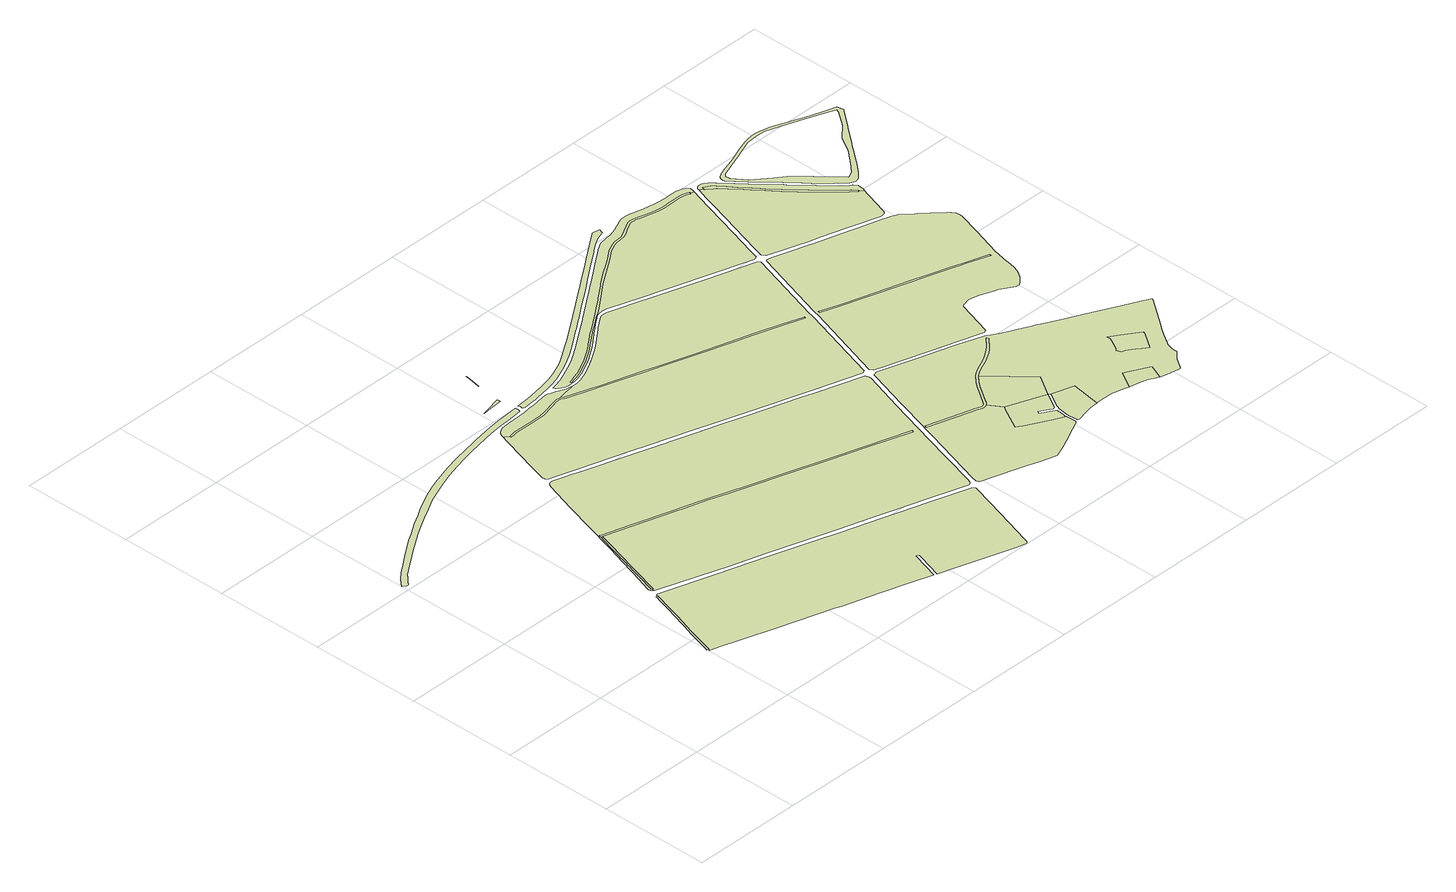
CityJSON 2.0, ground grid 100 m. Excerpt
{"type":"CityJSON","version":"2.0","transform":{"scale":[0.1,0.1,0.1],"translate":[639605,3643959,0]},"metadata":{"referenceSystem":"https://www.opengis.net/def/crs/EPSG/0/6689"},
"CityObjects":{
"landuse1":{"type":"LandUse","attributes":{"class":"204","LandUseDetailAttribute.orgLandUse":"204","LandUseDetailAttribute.areaInSquareMeter":122.32,"LandUseDetailAttribute.urbanPlanType":"21","LandUseDetailAttribute.prefecture":"43","LandUseDetailAttribute.city":"43206","LandUseDetailAttribute.note":"都道府県","LandUseDetailAttribute.surveyYear":2022},"geometry":[{"type":"MultiSurface","lod":"1","boundaries":[[[0,1,2,3,4,5,6,7,8,9,10,11,12,13,14,15,16,17,18,19,20,21,22,23,24,25,26,27,28,29]]]}]},
"landuse2":{"type":"LandUse","attributes":{"class":"205","LandUseDetailAttribute.orgLandUse":"205","LandUseDetailAttribute.areaInSquareMeter":104.66,"LandUseDetailAttribute.urbanPlanType":"21","LandUseDetailAttribute.prefecture":"43","LandUseDetailAttribute.city":"43206","LandUseDetailAttribute.note":"都道府県","LandUseDetailAttribute.surveyYear":2022},"geometry":[{"type":"MultiSurface","lod":"1","boundaries":[[[30,31,32,33,34,35,36,37,38,39,40,41,42,43,44,45,46,47,48,49,50,51,52,53,54,55,56,57,58,59,60,61,62,63,64,65,66,67,68,69]]]}]},
"landuse3":{"type":"LandUse","attributes":{"class":"205","LandUseDetailAttribute.orgLandUse":"205","LandUseDetailAttribute.areaInSquareMeter":1281.25,"LandUseDetailAttribute.urbanPlanType":"21","LandUseDetailAttribute.prefecture":"43","LandUseDetailAttribute.city":"43206","LandUseDetailAttribute.note":"都道府県","LandUseDetailAttribute.surveyYear":2022},"geometry":[{"type":"MultiSurface","lod":"1","boundaries":[[[70,71,72,73,74,75,76,77,78,79,80,81,82,83,84,85,86,87,88,89,90,91,92,93,94,95,96,97,98,99,100,101,102,103,104,105,106,107,108,109,110,111,112,113,114,115,116,117,118,119,120,121,122,123,124,125,126,127,128,129,130,131,132,133,134,135,136,137]]]}]},
"landuse4":{"type":"LandUse","attributes":{"class":"201","LandUseDetailAttribute.orgLandUse":"201","LandUseDetailAttribute.areaInSquareMeter":22704.56,"LandUseDetailAttribute.urbanPlanType":"21","LandUseDetailAttribute.prefecture":"43","LandUseDetailAttribute.city":"43206","LandUseDetailAttribute.note":"都道府県","LandUseDetailAttribute.surveyYear":2022},"geometry":[{"type":"MultiSurface","lod":"1","boundaries":[[[138,139,140,141,142,143,144,145,146,147,148,149,150,151,152,153,154,155,6,5,4,3,2,1,0,29,28,156,157,158,159,160,161,162,163,164,165,166,167,168,169,170,171,172,173,174,175,176,177,178,179,180,181,182,183]]]}]},
"landuse5":{"type":"LandUse","attributes":{"class":"204","LandUseDetailAttribute.orgLandUse":"204","LandUseDetailAttribute.areaInSquareMeter":567.97,"LandUseDetailAttribute.urbanPlanType":"21","LandUseDetailAttribute.prefecture":"43","LandUseDetailAttribute.city":"43206","LandUseDetailAttribute.note":"都道府県","LandUseDetailAttribute.surveyYear":2022},"geometry":[{"type":"MultiSurface","lod":"1","boundaries":[[[184,51,50,49,48,47,46,45,44,43,42,41,40,39,38,37,36,35,34,33,32,31,30,69,185,186,187,188,189,190,191,192,193,194,195,196,197,198,199,200,201,202,203,204,205,206,207,208,209,210,211,212,213,214,215]]]}]},
"landuse6":{"type":"LandUse","attributes":{"class":"205","LandUseDetailAttribute.orgLandUse":"205","LandUseDetailAttribute.areaInSquareMeter":29.81,"LandUseDetailAttribute.urbanPlanType":"21","LandUseDetailAttribute.prefecture":"43","LandUseDetailAttribute.city":"43206","LandUseDetailAttribute.note":"都道府県","LandUseDetailAttribute.surveyYear":2022},"geometry":[{"type":"MultiSurface","lod":"1","boundaries":[[[216,217,218,219,220,221,222]]]}]},
"landuse7":{"type":"LandUse","attributes":{"class":"201","LandUseDetailAttribute.orgLandUse":"201","LandUseDetailAttribute.areaInSquareMeter":43829.2,"LandUseDetailAttribute.urbanPlanType":"21","LandUseDetailAttribute.prefecture":"43","LandUseDetailAttribute.city":"43206","LandUseDetailAttribute.note":"都道府県","LandUseDetailAttribute.surveyYear":2022},"geometry":[{"type":"MultiSurface","lod":"1","boundaries":[[[223,224,225,226,227,228,229,230,231,232,233,234,235,236,237,238,239,240,241,242,243,244,245,246,247,248,249,250,52,51,184,215,214,213,212,211,210,209,208,207,206,205,204,203,202,201,200,199,198,197,196,195,194,193,192,191,190,189,188,187,186,185,69,68,251,252,253,254,255,256,257,258,259,260,261,262,263,264,265,266,267,268,269,270,271,272,273]]]}]},
"landuse8":{"type":"LandUse","attributes":{"class":"205","LandUseDetailAttribute.orgLandUse":"205","LandUseDetailAttribute.areaInSquareMeter":750.7,"LandUseDetailAttribute.urbanPlanType":"21","LandUseDetailAttribute.prefecture":"43","LandUseDetailAttribute.city":"43206","LandUseDetailAttribute.note":"都道府県","LandUseDetailAttribute.surveyYear":2022},"geometry":[{"type":"MultiSurface","lod":"1","boundaries":[[[274,275,276,277,278,279,280,281,282,283,284,285,286,287,288,289,290,291,292,293,294,295,296,297,298,299,300,301,302,303,304,305,306,307,308,309,310,311,312,313,314,315,316,317,318,319]]]}]},
"landuse9":{"type":"LandUse","attributes":{"class":"215","LandUseDetailAttribute.orgLandUse":"215","LandUseDetailAttribute.areaInSquareMeter":2.62,"LandUseDetailAttribute.urbanPlanType":"21","LandUseDetailAttribute.prefecture":"43","LandUseDetailAttribute.city":"43206","LandUseDetailAttribute.note":"都道府県","LandUseDetailAttribute.surveyYear":2022},"geometry":[{"type":"MultiSurface","lod":"1","boundaries":[[[320,321,322,323,324,325]]]}]},
"landuse10":{"type":"LandUse","attributes":{"class":"201","LandUseDetailAttribute.orgLandUse":"201","LandUseDetailAttribute.areaInSquareMeter":35586.01,"LandUseDetailAttribute.urbanPlanType":"21","LandUseDetailAttribute.prefecture":"43","LandUseDetailAttribute.city":"43206","LandUseDetailAttribute.note":"都道府県","LandUseDetailAttribute.surveyYear":2022},"geometry":[{"type":"MultiSurface","lod":"1","boundaries":[[[326,327,328,329,330,331,332,333,334,335,336,337,338,339,340,341,342,343,344,345,346,347,348,349,350,351,352,353,354,319,318,317,316,315,314,313,355,356,357,358,359,360,361,362,363,364,365,366,367,368,369,370,371,372,373,374,375,376,377,378,379,380,381,382,383,384,385,386,387,388,389,390,391,392,393,394,395,301,300,299,298,396,397,398,399,400,401,402,403,404,405,406,407,408,409,410,411,412,413,414,415,416,417,418,419,420,421,422,423,424,425]]]}]},
"landuse11":{"type":"LandUse","attributes":{"class":"204","LandUseDetailAttribute.orgLandUse":"204","LandUseDetailAttribute.areaInSquareMeter":516.58,"LandUseDetailAttribute.urbanPlanType":"21","LandUseDetailAttribute.prefecture":"43","LandUseDetailAttribute.city":"43206","LandUseDetailAttribute.note":"都道府県","LandUseDetailAttribute.surveyYear":2022},"geometry":[{"type":"MultiSurface","lod":"1","boundaries":[[[313,312,311,310,309,308,307,306,305,304,303,302,301,395,394,393,392,391,390,389,388,387,386,385,384,383,382,381,380,379,378,377,376,375,374,373,372,371,370,369,368,367,366,365,364,363,362,361,360,359,358,357,356,355]]]}]},
"landuse12":{"type":"LandUse","attributes":{"class":"205","LandUseDetailAttribute.orgLandUse":"205","LandUseDetailAttribute.areaInSquareMeter":1109.44,"LandUseDetailAttribute.urbanPlanType":"21","LandUseDetailAttribute.prefecture":"43","LandUseDetailAttribute.city":"43206","LandUseDetailAttribute.note":"都道府県","LandUseDetailAttribute.surveyYear":2022},"geometry":[{"type":"MultiSurface","lod":"1","boundaries":[[[426,427,428,429,430,431,432,433,434,435,436,437,438,439,440,441,442,443,444,445,446,447,448,449,450,451,452,453,454,455,456,457,458,459,460,461,462,463,464,465,466,467,468,469,470,471,472,473,474,475,476,477,478,479,480,481,482,483,484,485,486,487,488,489,490,491,492,493,494,495]]]}]},
"landuse13":{"type":"LandUse","attributes":{"class":"205","LandUseDetailAttribute.orgLandUse":"205","LandUseDetailAttribute.areaInSquareMeter":1036.37,"LandUseDetailAttribute.urbanPlanType":"21","LandUseDetailAttribute.prefecture":"43","LandUseDetailAttribute.city":"43206","LandUseDetailAttribute.note":"都道府県","LandUseDetailAttribute.surveyYear":2022},"geometry":[{"type":"MultiSurface","lod":"1","boundaries":[[[496,497,498,499,500,501,502,503,504,505,506,507,508,509,510,511,512,513,514,515,516,517,518,519,520,521,522,523]]]}]},
"landuse14":{"type":"LandUse","attributes":{"class":"205","LandUseDetailAttribute.orgLandUse":"205","LandUseDetailAttribute.areaInSquareMeter":2280.7,"LandUseDetailAttribute.urbanPlanType":"21","LandUseDetailAttribute.prefecture":"43","LandUseDetailAttribute.city":"43206","LandUseDetailAttribute.note":"都道府県","LandUseDetailAttribute.surveyYear":2022},"geometry":[{"type":"MultiSurface","lod":"1","boundaries":[[[524,525,526,527,528,529,530,531,532,533,534,535,536,537,538,539,540,541,542,543,544,545,546,547,548,549,550,551,552,553,554,555,556,557,558,559,560,561,562,563,564,565,566,567,568,569,570,571,572,573,574,575,576,577,578,579,580,581,582,583,584,585,586,587,588,589,590,591,592,593,594,595,596,597,598,599,600,601,602,603,604,605,606,607,608,609,610,611,612,613,614,615,616,617,618,619,620,621,622,623,624,625,626,627,628,629,630,631,632,633,634,635,636,637,638,639,640,641,642,643,644,645,646,647,648,649,650,651,652,653,654,655,656,657,658,659,660,661,662,663,664,665,666,667,668,669,670,671,672,673,674,675,676,677,678,679,680]]]}]},
"landuse15":{"type":"LandUse","attributes":{"class":"204","LandUseDetailAttribute.orgLandUse":"204","LandUseDetailAttribute.areaInSquareMeter":283.17,"LandUseDetailAttribute.urbanPlanType":"21","LandUseDetailAttribute.prefecture":"43","LandUseDetailAttribute.city":"43206","LandUseDetailAttribute.note":"都道府県","LandUseDetailAttribute.surveyYear":2022},"geometry":[{"type":"MultiSurface","lod":"1","boundaries":[[[681,682,683,684,685,686,687,688,689,690,691,692,693,694,695,696,697,698,699,700,701,702,703,704,705,706,707,708,709,710,711,712,713,714,715,716,717,718,719,720,721,722,723,724,725,726,727,728,729,730]]]}]},
"landuse16":{"type":"LandUse","attributes":{"class":"204","LandUseDetailAttribute.orgLandUse":"204","LandUseDetailAttribute.areaInSquareMeter":540.44,"LandUseDetailAttribute.urbanPlanType":"21","LandUseDetailAttribute.prefecture":"43","LandUseDetailAttribute.city":"43206","LandUseDetailAttribute.note":"都道府県","LandUseDetailAttribute.surveyYear":2022},"geometry":[{"type":"MultiSurface","lod":"1","boundaries":[[[653,652,651,650,649,648,647,646,645,644,643,642,641,640,639,638,637,636,635,634,633,632,631,630,629,628,627,626,625,624,623,622,621,620,619,618,617,616,615,614,613,612,611,610,609,608,607,606,605,604,603,602,601,600,599,598,597,596,595,594,593,731,732,733,734,735,736,737,738,739,740,741,742,743,744,745,746,747,748,749,750,751,752,753,754,755,756,757,758,759,760,761,762,763,764,765,766,767,768,667,666,665,664,663,662,661,660,659,658,657,656,655,654]]]}]},
"landuse17":{"type":"LandUse","attributes":{"class":"202","LandUseDetailAttribute.orgLandUse":"202","LandUseDetailAttribute.areaInSquareMeter":1600.97,"LandUseDetailAttribute.urbanPlanType":"21","LandUseDetailAttribute.prefecture":"43","LandUseDetailAttribute.city":"43206","LandUseDetailAttribute.note":"都道府県","LandUseDetailAttribute.surveyYear":2022},"geometry":[{"type":"MultiSurface","lod":"1","boundaries":[[[685,684,683,682,681,730,729,496,523,769]]]}]},
"landuse18":{"type":"LandUse","attributes":{"class":"211","LandUseDetailAttribute.orgLandUse":"211","LandUseDetailAttribute.areaInSquareMeter":836.54,"LandUseDetailAttribute.urbanPlanType":"21","LandUseDetailAttribute.prefecture":"43","LandUseDetailAttribute.city":"43206","LandUseDetailAttribute.note":"都道府県","LandUseDetailAttribute.surveyYear":2022},"geometry":[{"type":"MultiSurface","lod":"1","boundaries":[[[770,771,772,773,774,775,776,777,778,779,780,781,782,783,784,785,786,787,788,789,790,791,792,793,794]]]}]},
"landuse19":{"type":"LandUse","attributes":{"class":"201","LandUseDetailAttribute.orgLandUse":"201","LandUseDetailAttribute.areaInSquareMeter":9371.08,"LandUseDetailAttribute.urbanPlanType":"21","LandUseDetailAttribute.prefecture":"43","LandUseDetailAttribute.city":"43206","LandUseDetailAttribute.note":"都道府県","LandUseDetailAttribute.surveyYear":2022},"geometry":[{"type":"MultiSurface","lod":"1","boundaries":[[[759,758,757,756,755,754,753,752,751,750,749,748,747,746,745,744,743,742,741,740,739,738,737,736,735,734,733,732,731,593,592,795,796,797,798,799,800,801,802,803,804,805,806,807,808,809,810,811,668,667,768,767,766,765,764,763,762,761,760]]]}]},
"landuse20":{"type":"LandUse","attributes":{"class":"201","LandUseDetailAttribute.orgLandUse":"201","LandUseDetailAttribute.areaInSquareMeter":22958.01,"LandUseDetailAttribute.urbanPlanType":"21","LandUseDetailAttribute.prefecture":"43","LandUseDetailAttribute.city":"43206","LandUseDetailAttribute.note":"都道府県","LandUseDetailAttribute.surveyYear":2022},"geometry":[{"type":"MultiSurface","lod":"1","boundaries":[[[812,813,814,815,816,817,818,819,820,821,822,823,824,825,826,827,828,829,830,831,832,833,834,835,836,837,838,839,840,841,842,843,844,845,846,847,848,849,850,851,852,853,854,501,500,499,498,497,496,729,728,727,726,725,724,723,722,721,720,719,718,717,716,715,714,713,712,711,710,709,708,707,706,705,704,703,702,701,700,699,698,697,696,695,694,693,692,691,690,689,688,687,686,685,769,523,776,775,774,855,856,857,858,859,860,861,862,863,864,865,866,867,868,869,870,871,872,873,874,875,876,877,878,879,880,881,882,883,884,885,886,887,888,889,890,891,892,893,894,895,896,897,898,899,900,901,902,903,904,905,906,907,908,909,910,911,912,913,914,915,916],[917,918,919,920,921,922,923,924,925,926,927,928,929,930,931,932,933,934,935,936,937,938,939,940,941,942,943,944,945,946,947,948,949,950,951,952,953,954,955]]]}]},
"landuse21":{"type":"LandUse","attributes":{"class":"211","LandUseDetailAttribute.orgLandUse":"211","LandUseDetailAttribute.areaInSquareMeter":399.21,"LandUseDetailAttribute.urbanPlanType":"21","LandUseDetailAttribute.prefecture":"43","LandUseDetailAttribute.city":"43206","LandUseDetailAttribute.note":"都道府県","LandUseDetailAttribute.surveyYear":2022},"geometry":[{"type":"MultiSurface","lod":"1","boundaries":[[[862,861,956,957,958,959,960,961,962,864,863]]]}]},
"landuse22":{"type":"LandUse","attributes":{"class":"201","LandUseDetailAttribute.orgLandUse":"201","LandUseDetailAttribute.areaInSquareMeter":22665.23,"LandUseDetailAttribute.urbanPlanType":"21","LandUseDetailAttribute.prefecture":"43","LandUseDetailAttribute.city":"43206","LandUseDetailAttribute.note":"都道府県","LandUseDetailAttribute.surveyYear":2022},"geometry":[{"type":"MultiSurface","lod":"1","boundaries":[[[963,964,965,966,967,968,969,970,971,972,973,974,975,976,977,978,979,980,981,982,983,984,985,986,987,988,989,990,991,992,993,994,995,996,997,998,999,1000,1001,1002,1003,1004,1005,1006,1007,1008,1009,1010,1011,1012,1013,1014,1015,1016,1017,1018,1019,1020,1021,1022,1023,1024,1025,1026,1027,1028,1029,1030,1031,1032,1033,1034],[1035,1036,1037,1038,1039,1040,1041,1042,1043,1044,1045,1046,1047,1048,1049,1050,1051]]]}]},
"landuse23":{"type":"LandUse","attributes":{"class":"204","LandUseDetailAttribute.orgLandUse":"204","LandUseDetailAttribute.areaInSquareMeter":210.98,"LandUseDetailAttribute.urbanPlanType":"21","LandUseDetailAttribute.prefecture":"43","LandUseDetailAttribute.city":"43206","LandUseDetailAttribute.note":"都道府県","LandUseDetailAttribute.surveyYear":2022},"geometry":[{"type":"MultiSurface","lod":"1","boundaries":[[[1048,1047,1046,1045,1044,1043,1042,1041,1040,1039,1038,1037,1036,1035,1051,1050,1049]]]}]},
"landuse24":{"type":"LandUse","attributes":{"class":"214","LandUseDetailAttribute.orgLandUse":"214","LandUseDetailAttribute.areaInSquareMeter":517.46,"LandUseDetailAttribute.urbanPlanType":"21","LandUseDetailAttribute.prefecture":"43","LandUseDetailAttribute.city":"43206","LandUseDetailAttribute.note":"都道府県","LandUseDetailAttribute.surveyYear":2022},"geometry":[{"type":"MultiSurface","lod":"1","boundaries":[[[940,939,938,937,936,935,934,933,932,931,930,929,928,927,926,925,924,923,922,921,920,919,918,917,955,954,953,952,951,950,949,948,947,946,945,944,943,942,941]]]}]},
"landuse25":{"type":"LandUse","attributes":{"class":"201","LandUseDetailAttribute.orgLandUse":"201","LandUseDetailAttribute.areaInSquareMeter":7082.16,"LandUseDetailAttribute.urbanPlanType":"21","LandUseDetailAttribute.prefecture":"43","LandUseDetailAttribute.city":"43206","LandUseDetailAttribute.note":"都道府県","LandUseDetailAttribute.surveyYear":2022},"geometry":[{"type":"MultiSurface","lod":"1","boundaries":[[[1052,1053,1054,1055,1056,1057,1058,1059,1060,1061,1062,1063,1064,1065,1066,1067,1068,1069,1070,1071,1072,1073,1074,1075,1076,1077,1078,1079,1080,1081,1082,1083,1084,1085,1086,1087,1088,1089,1090,1091,1092,1093,1094,1095,1096,1097,1098]]]}]},
"landuse26":{"type":"LandUse","attributes":{"class":"204","LandUseDetailAttribute.orgLandUse":"204","LandUseDetailAttribute.areaInSquareMeter":297.18,"LandUseDetailAttribute.urbanPlanType":"21","LandUseDetailAttribute.prefecture":"43","LandUseDetailAttribute.city":"43206","LandUseDetailAttribute.note":"都道府県","LandUseDetailAttribute.surveyYear":2022},"geometry":[{"type":"MultiSurface","lod":"1","boundaries":[[[1099,1100,1101,1102,1103,1104,1105,1106,1107,1108,1109,1110,1111,1112,1113,1114,1115,1116,1117,1118,1119,1120,1121,1122,1068,1067,1066,1065,1064,1063,1062,1061,1060,1059,1058,1057,1056,1055,1054,1053,1052,1098,1097,1096]]]}]},
"landuse27":{"type":"LandUse","attributes":{"class":"205","LandUseDetailAttribute.orgLandUse":"205","LandUseDetailAttribute.areaInSquareMeter":683.11,"LandUseDetailAttribute.urbanPlanType":"21","LandUseDetailAttribute.prefecture":"43","LandUseDetailAttribute.city":"43206","LandUseDetailAttribute.note":"都道府県","LandUseDetailAttribute.surveyYear":2022},"geometry":[{"type":"MultiSurface","lod":"1","boundaries":[[[1123,1124,1125,1126,1127,1128,1129,1130,1131,1132,1133,1134,1135,1069,1068,1122,1121,1120,1119,1118,1117,1116,1115,1114,1113,1112,1111,1110,1109,1108,1107,1106,1105,1104,1103,1102,1101,1100,1099,1096,1095,1094,1136,1137,1138,1139,1140,1141,1142,1143,1144,1145,1146,1147,1148,1149,1150,1151,1152,1153,1154,1155,1156,1157,1158]]]}]},
"landuse28":{"type":"LandUse","attributes":{"class":"205","LandUseDetailAttribute.orgLandUse":"205","LandUseDetailAttribute.areaInSquareMeter":1433.8,"LandUseDetailAttribute.urbanPlanType":"21","LandUseDetailAttribute.prefecture":"43","LandUseDetailAttribute.city":"43206","LandUseDetailAttribute.note":"都道府県","LandUseDetailAttribute.surveyYear":2022},"geometry":[{"type":"MultiSurface","lod":"1","boundaries":[[[1159,1160,1161,1162,1163,1164,1165,1166,1167,1168,1169,1170,1171,1172,1173,1174,1175,1176,1177,1178,1179,1180,1181,1182,1183,1184,1185,1186,1187,1188,1189,1190,1191,1192,1193,1194,1195,1196,1197,1198,1199,1200,1201,1202,1203,1204,1205,1206,1207,1208,1209,1210,1211,1212,1213,1214,1215,1216,1217,1218,1219,1220,1221],[1222,1223,1224,1225,1226,1227,1228,1229,1230,1231,1232,1233,1234,1235,1236,1237,1238,1239,1240,1241,1242,1243,1244,1245,1246,1247]]]}]}
},
"vertices":[
[1049,932,0],[1095,1085,0],[1163,1295,0],[1215,1467,0],[1229,1516,0],[1245,1568,0],[1248,1577,0],[1232,1579,0],[1230,1574,0],[1224,1553,0],[1218,1534,0],[1212,1512,0],[1207,1497,0],[1200,1472,0],[1199,1468,0],[1195,1456,0],[1178,1399,0],[1152,1314,0],[1148,1300,0],[1080,1089,0],[1078,1084,0],[1056,1010,0],[1040,956,0],[1036,941,0],[1024,903,0],[1018,882,0],[1009,853,0],[1005,837,0],[1020,833,0],[1030,869,0],
[1273,1667,0],[1274,1672,0],[1275,1675,0],[1290,1726,0],[1311,1795,0],[1322,1832,0],[1326,1844,0],[1333,1868,0],[1354,1939,0],[1370,1992,0],[1372,1998,0],[1389,2056,0],[1403,2101,0],[1407,2117,0],[1410,2127,0],[1435,2207,0],[1457,2278,0],[1461,2292,0],[1464,2300,0],[1482,2359,0],[1494,2400,0],[1502,2425,0],[1493,2427,0],[1484,2397,0],[1454,2303,0],[1443,2267,0],[1402,2137,0],[1388,2093,0],[1373,2047,0],[1362,2011,0],[1359,2000,0],[1327,1899,0],[1313,1854,0],[1305,1831,0],[1260,1689,0],[1260,1679,0],[1263,1663,0],[1270,1653,0],[1275,1649,0],[1280,1665,0],
[54,3047,0],[86,3082,0],[113,3110,0],[124,3121,0],[142,3140,0],[189,3175,0],[235,3209,0],[292,3249,0],[385,3315,0],[479,3379,0],[574,3438,0],[663,3491,0],[755,3544,0],[858,3601,0],[965,3656,0],[1062,3699,0],[1158,3736,0],[1258,3771,0],[1335,3794,0],[1415,3818,0],[1514,3842,0],[1621,3866,0],[1717,3886,0],[1807,3901,0],[1824,3904,0],[1889,3914,0],[1965,3923,0],[2038,3930,0],[2097,3935,0],[2099,3935,0],[2152,3940,0],[2239,3951,0],[2246,3959,0],[2249,3964,0],[2249,3972,0],[2248,3975,0],[2247,3987,0],[2246,4003,0],[2132,3993,0],[2038,3984,0],[1948,3975,0],[1878,3963,0],[1750,3942,0],[1708,3934,0],[1609,3913,0],[1475,3886,0],[1345,3854,0],[1179,3803,0],[1093,3772,0],[1007,3737,0],[876,3675,0],[815,3640,0],[748,3601,0],[648,3544,0],[536,3474,0],[467,3431,0],[383,3373,0],[296,3312,0],[192,3238,0],[134,3196,0],[65,3138,0],[33,3102,0],[7,3071,0],[23,3058,0],[29,3053,0],[31,3051,0],[37,3047,0],[46,3047,0],
[3898,762,0],[3898,771,0],[3894,781,0],[3887,788,0],[3879,792,0],[3856,800,0],[3530,901,0],[3276,980,0],[3150,1018,0],[2775,1132,0],[2613,1183,0],[2200,1309,0],[1879,1405,0],[1773,1437,0],[1279,1593,0],[1266,1595,0],[1252,1594,0],[1251,1594,0],[1012,816,0],[1021,813,0],[1103,790,0],[1269,739,0],[1571,645,0],[1898,543,0],[2056,494,0],[2105,478,0],[2427,379,0],[2686,300,0],[2874,242,0],[2909,352,0],[2957,505,0],[2986,496,0],[2974,458,0],[2938,342,0],[2902,229,0],[3073,179,0],[3247,123,0],[3570,24,0],[3636,7,0],[3646,7,0],[3656,10,0],[3665,17,0],[3671,25,0],[3681,60,0],[3750,283,0],[3838,559,0],
[1505,2424,0],[1288,1663,0],[1317,1759,0],[1340,1834,0],[1384,1983,0],[1423,2112,0],[1479,2295,0],[1513,2405,0],[1766,2329,0],[2131,2219,0],[2199,2198,0],[2394,2140,0],[2568,2084,0],[2665,2052,0],[3121,1910,0],[3350,1837,0],[3387,1825,0],[3716,1724,0],[4097,1606,0],[4101,1622,0],[3722,1739,0],[3392,1841,0],[3327,1861,0],[3126,1926,0],[2670,2068,0],[2652,2074,0],[2575,2098,0],[2399,2155,0],[2191,2218,0],[2135,2234,0],[1763,2346,0],[1515,2421,0],
[2090,4134,0],[2233,4148,0],[2232,4162,0],[2231,4178,0],[2088,4142,0],[2038,4129,0],[2081,4133,0],
[4371,2309,0],[4376,2331,0],[4362,2358,0],[3948,2487,0],[3827,2524,0],[3550,2609,0],[3354,2670,0],[3136,2737,0],[2970,2789,0],[2886,2815,0],[2577,2910,0],[2428,2957,0],[1996,3090,0],[1937,3108,0],[1841,3138,0],[1769,3161,0],[1760,3162,0],[1753,3162,0],[1745,3161,0],[1738,3159,0],[1731,3156,0],[1720,3147,0],[1712,3135,0],[1705,3117,0],[1615,2834,0],[1528,2548,0],[1497,2444,0],[1493,2428,0],[1281,1644,0],[1294,1638,0],[1305,1634,0],[1785,1478,0],[1878,1450,0],[2212,1350,0],[2626,1225,0],[2788,1173,0],[3099,1079,0],[3152,1063,0],[3163,1059,0],[3289,1021,0],[3543,942,0],[3853,846,0],[3893,837,0],[3907,839,0],[3915,845,0],[3923,856,0],[3932,881,0],[4114,1476,0],[4143,1574,0],[4153,1607,0],[4251,1929,0],
[2735,3882,0],[2731,3882,0],[2695,3890,0],[2645,3907,0],[2619,3919,0],[2614,3921,0],[2595,3929,0],[2570,3939,0],[2549,3946,0],[2523,3950,0],[2522,3950,0],[2438,3937,0],[2377,3930,0],[2317,3923,0],[2258,3916,0],[2200,3911,0],[2128,3908,0],[2070,3904,0],[2023,3901,0],[1991,3896,0],[1968,3886,0],[1948,3873,0],[1934,3858,0],[1921,3831,0],[1916,3819,0],[1922,3814,0],[1959,3788,0],[1963,3788,0],[2014,3799,0],[2031,3801,0],[2048,3802,0],[2188,3799,0],[2302,3801,0],[2317,3802,0],[2334,3805,0],[2525,3852,0],[2536,3853,0],[2552,3853,0],[2564,3852,0],[2575,3849,0],[2578,3850,0],[2611,3856,0],[2652,3864,0],[2689,3871,0],[2732,3878,0],[2745,3881,0],
[2286,4541,0],[2288,4550,0],[2286,4542,0],[2267,4441,0],[2258,4394,0],[2270,4445,0],
[4859,3947,0],[4420,4083,0],[4085,4187,0],[3938,4233,0],[3920,4238,0],[3639,4327,0],[3624,4330,0],[3618,4332,0],[3607,4335,0],[3594,4337,0],[3582,4338,0],[3564,4337,0],[3550,4334,0],[3536,4328,0],[3516,4316,0],[3496,4302,0],[3467,4282,0],[3422,4246,0],[3412,4238,0],[3373,4207,0],[3241,4103,0],[3179,4060,0],[3079,3996,0],[3000,3954,0],[2920,3916,0],[2848,3887,0],[2819,3882,0],[2809,3881,0],[2773,3879,0],[2578,3849,0],[2608,3834,0],[2620,3829,0],[2661,3815,0],[2673,3810,0],[2820,3759,0],[2891,3737,0],[3146,3658,0],[3254,3625,0],[3385,3584,0],[3695,3488,0],[3985,3401,0],[4188,3340,0],[4415,3270,0],[4596,3208,0],[4589,3192,0],[4354,3270,0],[4180,3323,0],[3986,3382,0],[3692,3471,0],[3417,3555,0],[3248,3607,0],[3157,3636,0],[2897,3716,0],[2814,3742,0],[2613,3810,0],[2599,3816,0],[2571,3830,0],[2560,3832,0],[2551,3833,0],[2538,3833,0],[2529,3832,0],[2338,3785,0],[2320,3782,0],[2303,3781,0],[2188,3779,0],[2048,3782,0],[2033,3781,0],[2017,3779,0],[1961,3768,0],[1957,3787,0],[1896,3754,0],[1832,3545,0],[1819,3503,0],[1805,3459,0],[1745,3255,0],[1744,3244,0],[1745,3231,0],[1749,3222,0],[1749,3221,0],[1753,3214,0],[1758,3209,0],[1762,3206,0],[1767,3203,0],[1840,3181,0],[1949,3146,0],[2013,3127,0],[2436,2996,0],[2589,2948,0],[2982,2827,0],[3148,2775,0],[3369,2707,0],[3570,2645,0],[3839,2562,0],[3967,2523,0],[4377,2396,0],[4404,2405,0],[4641,3168,0],[4649,3194,0],[4653,3206,0],[4878,3931,0],
[4281,5108,0],[4274,5108,0],[4266,5106,0],[4260,5103,0],[4175,5042,0],[4084,4976,0],[4023,4933,0],[3914,4855,0],[3794,4769,0],[3721,4716,0],[3591,4625,0],[3521,4576,0],[3392,4485,0],[3304,4422,0],[3246,4383,0],[3136,4309,0],[3072,4266,0],[2981,4205,0],[2914,4166,0],[2852,4134,0],[2775,4101,0],[2729,4084,0],[2674,4067,0],[2600,4048,0],[2509,4034,0],[2406,4019,0],[2286,4007,0],[2287,3991,0],[2288,3981,0],[2288,3976,0],[2289,3968,0],[2292,3965,0],[2306,3955,0],[2374,3962,0],[2434,3969,0],[2471,3975,0],[2516,3981,0],[2591,3994,0],[2658,4010,0],[2729,4031,0],[2796,4057,0],[2877,4094,0],[2955,4134,0],[3022,4172,0],[3091,4218,0],[3176,4278,0],[3273,4345,0],[3297,4361,0],[3376,4417,0],[3408,4440,0],[3540,4534,0],[3617,4588,0],[3676,4630,0],[3750,4683,0],[3810,4727,0],[3931,4816,0],[4034,4890,0],[4097,4934,0],[4118,4950,0],[4173,4989,0],[4219,5016,0],[4258,5035,0],[4291,5047,0],[4318,5055,0],[4325,5058,0],[4327,5063,0],[4330,5077,0],[4331,5082,0],[4335,5095,0],[4336,5101,0],
[4800,1317,0],[4786,1299,0],[4673,1088,0],[4718,1054,0],[4927,949,0],[5032,896,0],[5032,912,0],[5034,931,0],[5037,958,0],[5039,972,0],[5039,984,0],[5038,993,0],[5036,1001,0],[5031,1007,0],[5026,1011,0],[5018,1017,0],[4916,1075,0],[4929,1096,0],[5029,1040,0],[5035,1037,0],[5042,1036,0],[5047,1036,0],[5051,1038,0],[5054,1040,0],[5058,1044,0],[5065,1059,0],[5077,1081,0],[5141,1190,0],
[4867,5021,0],[4814,5030,0],[4762,5040,0],[4716,5051,0],[4668,5062,0],[4642,5068,0],[4617,5073,0],[4597,5074,0],[4563,5073,0],[4537,5068,0],[4511,5058,0],[4478,5043,0],[4450,5030,0],[4415,5014,0],[4382,5002,0],[4344,4992,0],[4308,4988,0],[4278,4984,0],[4248,4980,0],[4218,4972,0],[4193,4961,0],[4172,4948,0],[4144,4929,0],[4115,4908,0],[4053,4864,0],[3950,4790,0],[3829,4701,0],[3771,4659,0],[3694,4604,0],[3635,4562,0],[3559,4508,0],[3426,4414,0],[3394,4391,0],[3319,4338,0],[3292,4318,0],[3194,4252,0],[3109,4191,0],[3038,4145,0],[2971,4106,0],[2891,4066,0],[2809,4027,0],[2739,4001,0],[2667,3979,0],[2633,3971,0],[2641,3954,0],[2642,3952,0],[2654,3939,0],[2674,3926,0],[2697,3916,0],[2729,3909,0],[2771,3909,0],[2777,3909,0],[2803,3910,0],[2847,3919,0],[2909,3939,0],[2988,3977,0],[3066,4018,0],[3165,4082,0],[3225,4124,0],[3301,4186,0],[3336,4215,0],[3348,4224,0],[3398,4264,0],[3446,4301,0],[3480,4325,0],[3502,4341,0],[3507,4344,0],[3529,4358,0],[3538,4363,0],[3535,4366,0],[3529,4362,0],[3505,4345,0],[3499,4341,0],[3479,4327,0],[3446,4303,0],[3396,4269,0],[3394,4267,0],[3356,4241,0],[3340,4230,0],[3333,4225,0],[3324,4218,0],[3300,4200,0],[3270,4177,0],[3221,4141,0],[3214,4136,0],[3157,4093,0],[3059,4030,0],[2982,3989,0],[2904,3952,0],[2845,3933,0],[2808,3922,0],[2777,3913,0],[2771,3932,0],[2802,3941,0],[2839,3952,0],[2897,3971,0],[2973,4007,0],[3049,4048,0],[3146,4110,0],[3200,4150,0],[3216,4162,0],[3255,4191,0],[3299,4224,0],[3328,4246,0],[3375,4279,0],[3442,4325,0],[3469,4344,0],[3531,4387,0],[3592,4433,0],[3680,4497,0],[3692,4507,0],[3819,4604,0],[3840,4621,0],[3956,4703,0],[4051,4764,0],[4130,4819,0],[4171,4850,0],[4204,4872,0],[4225,4883,0],[4270,4903,0],[4310,4914,0],[4347,4915,0],[4389,4922,0],[4425,4937,0],[4455,4956,0],[4506,4983,0],[4553,5006,0],[4574,5010,0],[4601,5009,0],[4628,5005,0],[4669,4994,0],[4721,4980,0],[4769,4967,0],[4820,4956,0],[4869,4953,0],[4911,4953,0],[4952,4956,0],[4999,4957,0],[5040,4957,0],[5084,4953,0],[5108,4948,0],[5130,4940,0],[5153,4928,0],[5150,4923,0],[5180,4907,0],[5186,4929,0],[5192,4947,0],[5190,4959,0],[5184,4973,0],[5171,4986,0],[5151,4998,0],[5117,5008,0],[5088,5012,0],[5054,5015,0],[5010,5015,0],[4961,5015,0],[4916,5016,0],
[4786,1522,0],[4823,1581,0],[4863,1637,0],[4898,1680,0],[4952,1737,0],[4972,1751,0],[5016,1777,0],[5061,1796,0],[5077,1804,0],[5130,1829,0],[5164,1846,0],[5220,1882,0],[5247,1903,0],[5272,1926,0],[5354,2008,0],[5342,2024,0],[5261,1942,0],[5236,1920,0],[5210,1900,0],[5156,1865,0],[5123,1848,0],[5054,1816,0],[5009,1797,0],[4964,1770,0],[4942,1754,0],[4886,1696,0],[4850,1651,0],[4810,1594,0],[4772,1535,0],[4731,1474,0],[4716,1459,0],[4705,1453,0],[4690,1450,0],[4677,1452,0],[4660,1458,0],[4633,1466,0],[4586,1479,0],[4430,1527,0],[4210,1591,0],[4204,1570,0],[4424,1507,0],[4581,1458,0],[4627,1445,0],[4654,1437,0],[4672,1432,0],[4689,1429,0],[4710,1433,0],[4716,1437,0],[4725,1441,0],[4743,1459,0],
[3542,4371,0],[3553,4379,0],[3579,4398,0],[3605,4417,0],[3692,4481,0],[3852,4605,0],[3967,4686,0],[4062,4747,0],[4142,4803,0],[4183,4834,0],[4214,4855,0],[4234,4866,0],[4277,4884,0],[4282,4885,0],[4313,4894,0],[4349,4895,0],[4395,4903,0],[4434,4919,0],[4466,4938,0],[4475,4944,0],[4516,4966,0],[4559,4987,0],[4576,4990,0],[4599,4989,0],[4624,4985,0],[4664,4974,0],[4716,4961,0],[4764,4948,0],[4818,4937,0],[4869,4933,0],[4912,4933,0],[4954,4936,0],[4999,4937,0],[5039,4937,0],[5081,4933,0],[5103,4928,0],[5122,4922,0],[5143,4910,0],
[5264,1384,0],
[5173,825,0],[5235,838,0],[5308,846,0],[5313,846,0],[5317,847,0],[5361,1119,0],[5163,1177,0],[5098,1069,0],[5087,1048,0],[5079,1031,0],[5071,1007,0],[5065,982,0],[5062,955,0],[5059,929,0],[5057,911,0],[5057,894,0],[5061,830,0],[5063,818,0],[5064,813,0],[5067,808,0],[5070,805,0],[5074,803,0],[5080,802,0],[5085,802,0],[5089,803,0],
[3546,4367,0],[3569,4372,0],[3593,4373,0],[3610,4372,0],[3628,4369,0],[3651,4365,0],[3931,4277,0],[4090,4228,0],[4252,4177,0],[4459,4113,0],[4867,3987,0],[4873,3989,0],[4900,3999,0],[4928,4090,0],[5002,4333,0],[5112,4688,0],[5157,4834,0],
[5373,2040,0],[5366,2043,0],[5354,2047,0],[5264,2079,0],[5137,2123,0],[4979,2171,0],[4810,2223,0],[4710,2254,0],[4511,2316,0],[4461,2329,0],[4421,2317,0],[4414,2296,0],[4294,1915,0],[4197,1594,0],[4192,1579,0],[4182,1547,0],[4157,1463,0],[3975,867,0],[3969,843,0],[3969,830,0],[3973,820,0],[3977,813,0],[3983,808,0],[3998,801,0],[4081,775,0],[4338,694,0],[4362,687,0],[4469,654,0],[4624,606,0],[4737,650,0],[4751,657,0],[4808,685,0],[4945,753,0],[5009,779,0],[5017,783,0],[5023,787,0],[5027,791,0],[5030,794,0],[5033,801,0],[5036,807,0],[5036,811,0],[5036,818,0],[5036,830,0],[5353,849,0],[5398,849,0],[5410,849,0],[5481,846,0],[5507,843,0],[5597,819,0],[5636,810,0],[5726,968,0],[5945,863,0],[5889,726,0],[5908,719,0],[5941,710,0],[6047,691,0],[6060,690,0],[6069,691,0],[6076,695,0],[6080,700,0],[6087,711,0],[6133,779,0],[6151,801,0],[6162,814,0],[6178,828,0],[6200,847,0],[6204,851,0],[6207,855,0],[6209,861,0],[6210,866,0],[6209,871,0],[6209,876,0],[6209,879,0],[6209,902,0],[6211,911,0],[6214,926,0],[6222,949,0],[6223,954,0],[6226,960,0],[6238,984,0],[6268,1032,0],[6292,1071,0],[6335,1130,0],[6365,1172,0],[6567,1444,0],[6568,1446,0],[6568,1450,0],[6567,1452,0],[6566,1454,0],[6564,1456,0],[6495,1489,0],[6355,1559,0],[6129,1666,0],[5972,1742,0],[5942,1756,0],[5777,1836,0],[5720,1863,0],[5699,1873,0],[5601,1920,0],[5540,1949,0],[5456,1989,0],[5445,1995,0],[5436,2000,0],[5416,2012,0],[5380,2035,0],[5904,1200,0],[5911,1204,0],[5919,1212,0],[5921,1214,0],[5925,1220,0],[5927,1224,0],[5938,1245,0],[5951,1269,0],[5955,1277,0],[5974,1314,0],[5975,1316,0],[5979,1324,0],[5982,1330,0],[5983,1331,0],[5984,1337,0],[5985,1340,0],[5986,1343,0],[5986,1348,0],[5986,1357,0],[5983,1366,0],[6068,1309,0],[6166,1243,0],[6219,1208,0],[6209,1193,0],[6207,1190,0],[6108,1041,0],[6104,1044,0],[6092,1052,0],[6080,1060,0],[6068,1068,0],[6056,1076,0],[6043,1085,0],[5992,1120,0],[5951,1147,0],[5940,1155,0],[5934,1157,0],[5928,1158,0],[5923,1157,0],[5914,1166,0],
[5665,804,0],[5751,784,0],[5781,775,0],[5801,767,0],[5857,739,0],[5878,730,0],[5884,727,0],
[6349,3240,0],[6348,3263,0],[6343,3283,0],[6335,3297,0],[6322,3317,0],[6305,3335,0],[6216,3422,0],[6162,3470,0],[6141,3489,0],[6127,3500,0],[6061,3560,0],[6049,3571,0],[6034,3584,0],[6010,3597,0],[5988,3606,0],[5952,3618,0],[5911,3632,0],[5700,3694,0],[5638,3712,0],[5315,3804,0],[5302,3808,0],[5118,3864,0],[4980,3905,0],[4949,3914,0],[4936,3916,0],[4923,3912,0],[4917,3907,0],[4699,3204,0],[4692,3181,0],[4682,3149,0],[4448,2394,0],[4466,2364,0],[4541,2339,0],[4698,2288,0],[4933,2219,0],[5162,2150,0],[5359,2092,0],[5387,2084,0],[5413,2092,0],[5517,2428,0],[5540,2440,0],[5556,2444,0],[5577,2449,0],[5591,2452,0],[5609,2454,0],[5624,2453,0],[5639,2450,0],[5678,2442,0],[5695,2438,0],[5712,2433,0],[5823,2393,0],[5853,2381,0],[5876,2369,0],[5978,2307,0],[6005,2307,0],[6009,2308,0],[6014,2311,0],[6022,2316,0],[6035,2327,0],[6063,2351,0],[6084,2373,0],[6103,2400,0],[6119,2426,0],[6130,2448,0],[6145,2491,0],[6155,2537,0],[6167,2616,0],[6187,2700,0],[6192,2722,0],[6225,2831,0],[6281,3006,0],[6347,3224,0],[5896,2798,0],[5817,2823,0],[5644,2877,0],[5475,2929,0],[5078,3050,0],[4869,3113,0],[4714,3164,0],[4718,3179,0],[4891,3122,0],[5086,3062,0],[5472,2945,0],[5648,2889,0],[5820,2835,0],[5928,2801,0],[6136,2735,0],[6134,2719,0],[5925,2788,0],
[5899,4141,0],[5849,4191,0],[5802,4239,0],[5714,4340,0],[5638,4435,0],[5627,4448,0],[5560,4533,0],[5494,4615,0],[5458,4660,0],[5433,4691,0],[5383,4752,0],[5370,4767,0],[5329,4812,0],[5289,4844,0],[5260,4866,0],[5252,4870,0],[5259,4883,0],[5224,4897,0],[5190,4790,0],[5155,4675,0],[5055,4352,0],[5026,4256,0],[4964,4055,0],[4944,3989,0],[4965,3955,0],[5117,3908,0],[5219,3877,0],[5308,3849,0],[5420,3818,0],[5640,3755,0],[5704,3735,0],[5922,3668,0],[5935,3666,0],[5945,3667,0],[5959,3671,0],[5969,3677,0],[5977,3684,0],[5978,3685,0],[5985,3695,0],[5989,3707,0],[6051,3901,0],[6061,3933,0],[6078,3984,0],[6059,4000,0],[6046,4011,0],[6043,3998,0],[5990,4052,0],
[6047,4016,0],[6040,4028,0],[6012,4060,0],[5943,4126,0],[5917,4155,0],[5869,4206,0],[5817,4265,0],[5790,4296,0],[5737,4355,0],[5713,4381,0],[5658,4449,0],[5636,4476,0],[5578,4545,0],[5555,4573,0],[5514,4626,0],[5498,4646,0],[5482,4666,0],[5447,4710,0],[5424,4740,0],[5395,4779,0],[5377,4803,0],[5349,4838,0],[5325,4869,0],[5267,4899,0],
[5324,4918,0],[5311,4926,0],[5298,4933,0],[5292,4935,0],[5284,4937,0],[5274,4938,0],[5265,4938,0],[5256,4937,0],[5247,4934,0],[5241,4930,0],[5234,4924,0],[5229,4916,0],[5229,4914,0],[6084,4003,0],[6091,4027,0],[6092,4045,0],[6090,4061,0],[6082,4077,0],[6068,4094,0],[6053,4108,0],[5963,4192,0],[5870,4294,0],[5848,4318,0],[5819,4352,0],[5788,4389,0],[5726,4464,0],[5709,4483,0],[5646,4554,0],[5617,4586,0],[5559,4650,0],[5534,4679,0],[5475,4749,0],[5466,4760,0],[5414,4821,0],[5373,4867,0],[5337,4906,0],
[6127,5069,0],[6092,5078,0],[6052,5083,0],[6005,5082,0],[5961,5076,0],[5916,5066,0],[5867,5052,0],[5814,5032,0],[5757,5009,0],[5683,4981,0],[5615,4959,0],[5550,4940,0],[5516,4928,0],[5513,4927,0],[5487,4916,0],[5481,4913,0],[5471,4908,0],[5455,4897,0],[5443,4880,0],[5439,4865,0],[5439,4851,0],[5441,4834,0],[5493,4774,0],[5557,4699,0],[5582,4670,0],[5651,4593,0],[5673,4569,0],[5732,4503,0],[5755,4475,0],[5824,4393,0],[5851,4361,0],[5870,4338,0],[5889,4318,0],[5984,4214,0],[6073,4130,0],[6085,4122,0],[6099,4116,0],[6118,4112,0],[6133,4113,0],[6148,4117,0],[6160,4125,0],[6167,4131,0],[6215,4178,0],[6287,4260,0],[6299,4276,0],[6410,4420,0],[6419,4431,0],[6444,4461,0],[6545,4588,0],[6571,4620,0],[6582,4635,0],[6714,4797,0],[6720,4805,0],[6709,4869,0],[6695,4871,0],[6660,4879,0],[6599,4896,0],[6522,4923,0],[6448,4952,0],[6374,4981,0],[6293,5012,0],[6217,5040,0],[6166,5057,0],[5836,4508,0],[5720,4594,0],[5575,4715,0],[5492,4828,0],[5486,4870,0],[5510,4893,0],[5610,4928,0],[5681,4952,0],[5754,4980,0],[5913,5042,0],[6032,5052,0],[6107,5049,0],[6303,4981,0],[6434,4935,0],[6527,4899,0],[6595,4872,0],[6678,4839,0],[6670,4814,0],[6566,4677,0],[6442,4563,0],[6369,4430,0],[6281,4328,0],[6229,4269,0],[6177,4213,0],[6122,4189,0],[5945,4388,0]
]}
